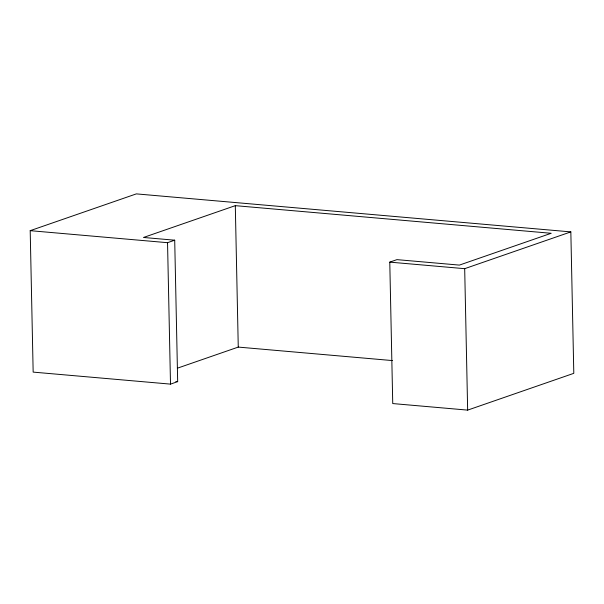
<?xml version="1.0" encoding="UTF-8"?>
<svg xmlns="http://www.w3.org/2000/svg" width="604" height="604" viewBox="0 0 604 604"><rect width="100%" height="100%" fill="white"/><g stroke="black" fill="none" stroke-linecap="round" stroke-linejoin="round"><path stroke-width="0.91" d="M30.2 230.668L136.345 193.884L570.84 231.891L573.8 373.332L467.655 410.116L392.743 403.563L389.776 262.128L396.949 259.637L459.38 265.103L551.18 233.287L235.303 205.654L143.495 237.47L174.707 240.196L177.674 381.637L170.502 384.121L33.16 372.109L30.2 230.668L167.542 242.687L174.707 240.196M177.659 368.093L238.263 347.089L392.441 360.58M389.776 262.128L464.687 268.674L570.84 231.891M175.84 381.471L177.674 381.637M464.687 268.674L467.655 410.116M235.303 205.654L238.263 347.089M167.542 242.687L170.502 384.121"/></g></svg>
